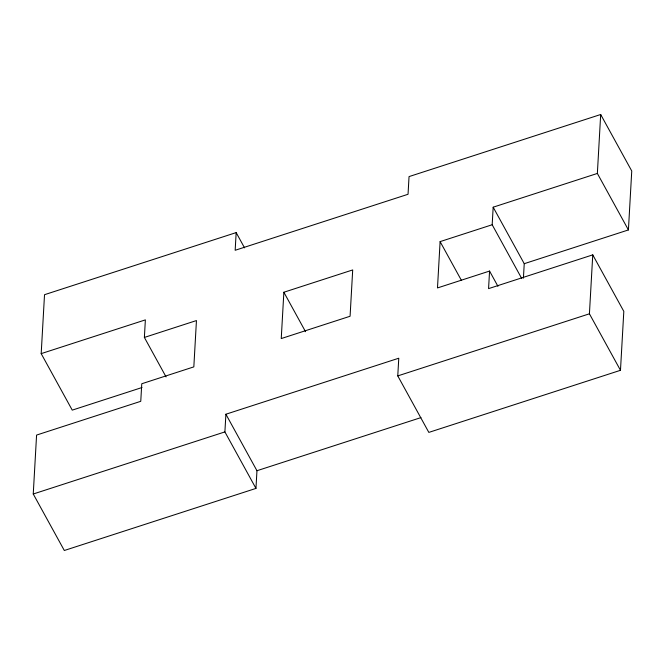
<?xml version="1.0" encoding="UTF-8"?>
<svg xmlns="http://www.w3.org/2000/svg" width="665" height="665" viewBox="0 0 665 665"><rect width="100%" height="100%" fill="white"/><g stroke="black" fill="none" stroke-linecap="round" stroke-linejoin="round"><path stroke-width="1" d="M142.027 387.52L72.244 410.13L41.188 353.63L44.522 294.695L236.166 232.6L235.169 250.281L408.044 194.271L409.041 176.591L600.686 114.505L597.361 173.44L493.172 207.189L492.183 224.745L440.105 241.619L437.487 287.937L489.565 271.062L488.567 288.627L592.756 254.87L623.812 311.37L620.478 370.305L428.834 432.4L397.77 375.9L398.776 358.219L225.9 414.228L256.956 470.729L255.959 488.409L64.314 550.495L33.25 494.004L36.583 435.068L140.764 401.311L141.761 383.755L193.831 366.881L196.449 320.563L144.38 337.438L166.067 376.897M144.38 337.438L145.369 319.882L41.188 353.63M255.959 488.409L224.895 431.909L225.9 414.228M283.864 292.243L281.245 338.56L350.081 316.257L352.699 269.94L283.864 292.243L305.551 331.702M523.413 278.153L524.236 263.689L493.172 207.189M620.478 370.305L589.423 313.805L592.756 254.87M524.236 263.689L628.417 229.932L631.75 170.996L600.686 114.505M33.25 494.004L224.895 431.909M397.77 375.9L589.423 313.805M256.956 470.729L420.945 417.603M597.361 173.44L628.417 229.932M492.183 224.745L521.759 278.56M489.565 271.062L497.944 286.316M440.105 241.619L461.311 280.181M236.166 232.6L244.545 247.846"/></g></svg>
